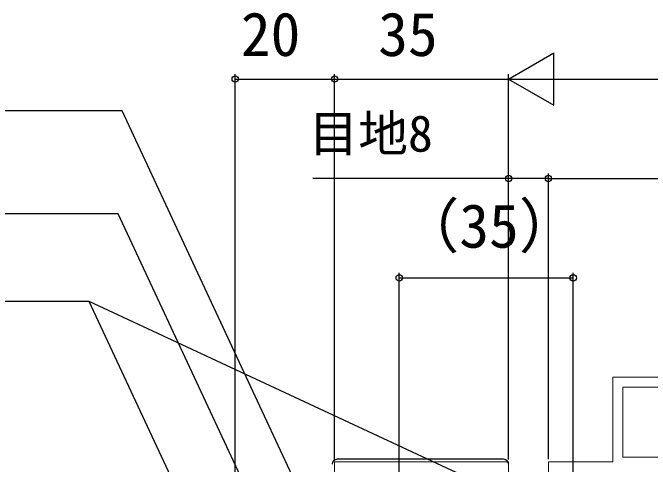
# Model space of a CAD drawing. Units: millimetres, scale not verified. Extents: x -525 to 525, y -783 to 779.
# Drawn here: x -257.7 to -129.5, y -384.3 to -293.5 of the extents above; entities that cross this region are included whole.
import ezdxf
from ezdxf.enums import TextEntityAlignment as Align

# ---------------------------------------------------------------- set-up
doc = ezdxf.new("R2010")
doc.units = ezdxf.units.MM
doc.header["$LTSCALE"] = 4
doc.layers.add('0-2_YKK_11', color=7, linetype='Continuous', lineweight=18)
doc.layers.add('0-5_YKK_13', color=4, linetype='Continuous')
doc.layers.add('0-7_YKK_D', color=6, linetype='Continuous')
doc.styles.add('ＭＳ ゴシック', font='')
doc.styles.get('ＭＳ ゴシック').set_extended_font_data('MS Gothic')

msp = doc.modelspace()

# ---------------------------------------------------------------- linework, layer by layer
at = {"layer": '0-2_YKK_11', "color": 211}
msp.add_lwpolyline([(-149.969, -446.3), (-149.969, -383.8), (-136.969, -383.8), (-136.969, -366.8), (-123.169, -366.8), (-118.969, -372.8), (-101.169, -372.8)], dxfattribs=at)
msp.add_lwpolyline([(-134.969, -382.9), (-134.969, -368.8), (-124.21, -368.8), (-121.787, -372.262), (-122.067, -372.8), (-123.969, -372.8), (-123.969, -374.5), (-120.969, -374.5), (-120.969, -378), (-123.969, -378), (-123.969, -379.7), (-120.969, -379.7), (-120.969, -382.9)], close=True, dxfattribs=at)
at = {"layer": '0-2_YKK_11', "color": 30}
msp.add_lwpolyline([(-157.969, -409.342), (-157.969, -383.8), (-192.969, -383.8), (-192.969, -406.8)], dxfattribs=at)
at = {"layer": '0-5_YKK_13'}
msp.add_line((-158.969, -383.3), (-192.469, -383.3), dxfattribs=at)
for centre, major_axis in [((-192.469, -384.3), (-0.707, 0.707)), ((-158.969, -384.3), (0.707, 0.707))]:
    msp.add_ellipse(centre, major_axis=major_axis, ratio=0.999924, start_param=5.4978252, end_param=7.0685454, dxfattribs=at)
at = {"layer": '0-7_YKK_D'}
for p, q in [((-157.969, -306.8), (-148.876, -301.55)), ((-148.876, -312.05), (-148.876, -301.55)), ((-212.969, -404.1), (-212.969, -305.8)), ((-192.969, -383.3), (-192.969, -305.8)), ((-192.969, -383.3), (-192.969, -305.8)), ((-157.969, -383.338), (-157.969, -305.8)), ((-157.969, -383.338), (-157.969, -305.8)), ((-212.969, -306.8), (-192.969, -306.8)), ((-192.969, -306.8), (-157.969, -306.8)), ((-157.969, -306.8), (-148.876, -312.05)), ((-157.969, -306.8), (-139.782, -306.8)), ((-147.469, -306.8), (147.531, -306.8)), ((-157.969, -383.338), (-157.969, -325.8)), ((-149.969, -383.3), (-149.969, -325.8)), ((-149.969, -383.3), (-149.969, -325.8)), ((-149.969, -326.8), (150.031, -326.8)), ((-179.969, -413.8), (-179.969, -345.8)), ((-144.969, -404.138), (-144.969, -345.8)), ((-179.969, -346.8), (-144.969, -346.8))]:
    msp.add_line(p, q, dxfattribs=at)
for points in [[(-174.603, -444.3), (-175.68, -441.989), (-235.743, -313.184), (-345.703, -313.184)], [(-149.969, -326.8), (-157.969, -326.8), (-197.36, -326.8)], [(-183.377, -447.8), (-184.454, -445.489), (-236.489, -333.9), (-325.966, -333.9)], [(-213.593, -413.238), (-214.671, -410.927), (-242.369, -351.528), (-329.518, -351.528)], [(-151.4, -393.948), (-153.711, -392.87), (-242.369, -351.528)]]:
    msp.add_lwpolyline(points, dxfattribs=at)
for centre in [(-212.969, -306.8), (-192.969, -306.8), (-192.969, -306.8), (-157.969, -326.8), (-149.969, -326.8), (-149.969, -326.8), (-179.969, -346.8), (-144.969, -346.8)]:
    msp.add_circle(centre, 0.637, dxfattribs=at)

# ---------------------------------------------------------------- texts
at = {"layer": '0-7_YKK_D', "style": 'ＭＳ ゴシック'}
for s, height, p in [('20', 8.798, (-211.833, -304.8)), ('35', 8.798, (-184.196, -304.8)), ('目地8', 7.331, (-198.201, -323.607)), ('（35）', 8.798, (-179.889, -343.368))]:
    msp.add_text(s, height=height, dxfattribs=at).set_placement(p, align=Align.BOTTOM_LEFT)

doc.saveas('drawing.dxf')
